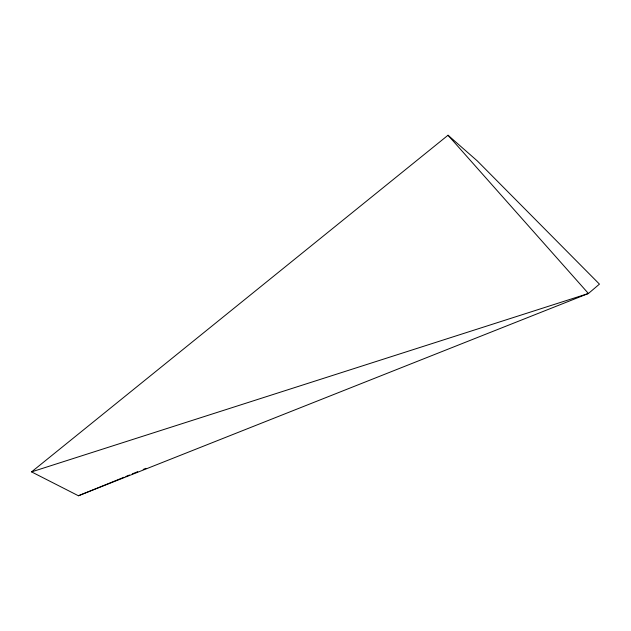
<?xml version="1.0" encoding="UTF-8"?>
<svg xmlns="http://www.w3.org/2000/svg" width="631" height="631" viewBox="0 0 631 631"><rect width="100%" height="100%" fill="white"/><g stroke="black" fill="none" stroke-linecap="round" stroke-linejoin="round"><path stroke-width="0.95" d="M31.55 471.885L448.034 135.239L477.288 160.905L599.45 284.131L588.415 293.494L78.418 495.761L31.55 471.885L588.415 293.494L448.034 135.239M78.418 495.761L124.047 477.233M125.869 476.492L129.521 475.009M132.258 473.897L137.732 471.672M143.205 469.448L145.942 468.336"/></g></svg>
